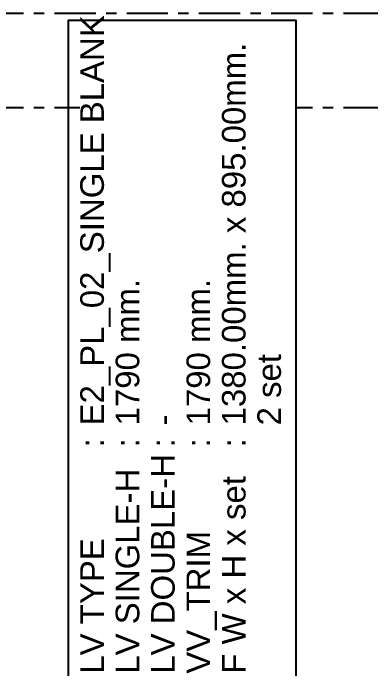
# Model space of a CAD drawing. Header units: millimetres. Extents: x -1379 to 1385823, y -4884429 to 548763.
# Drawn here: x 557282 to 558797, y -2333331 to -2330550 of the extents above; entities that cross this region are included whole.
import ezdxf

# ---------------------------------------------------------------- set-up
doc = ezdxf.new("R2010")
doc.units = ezdxf.units.MM
doc.set_wipeout_variables(frame=1)
doc.linetypes.add('CENTER', pattern=[50.8, 31.75, -6.35, 6.35, -6.35])
doc.linetypes.add('TA_GL_000.70000', pattern=[1.925, 0.7, -0.175, 0.175, -0.175, 0.7])
doc.layers.add('000 - 0_SYM_DWG_GRIDLINE_MAIN_COLOR_251', color=7, linetype='Continuous')
doc.layers.add('000 - GRID', color=7, linetype='CENTER')
for name, color, linetype, plot in [('000 - ESTIMATE_ASPG_MAIN_COLOR_6', 7, 'Continuous', False), ('000 - ESTIMATE_ASPG_TEXT_COLOR_1', 7, 'Continuous', False), ('000 - ESTIMATE_ASPG_WIPEOUT_', 7, 'Continuous', False)]:
    doc.layers.add(name, color=color, linetype=linetype, plot=plot)
doc.styles.add('_Arial', font='arial.ttf')
doc.styles.add('TA', font='', dxfattribs={"height": 4.5})
doc.styles.get('TA').set_extended_font_data('Cordia New')

# ---------------------------------------------------------------- blocks, each defined once
blk = doc.blocks.new('*U1841')
at = {"layer": '000 - 0_SYM_DWG_GRIDLINE_MAIN_COLOR_251', "color": 7, "linetype": 'ByBlock', "ltscale": 5}
blk.add_line((20, 0), (-470.6, 0), dxfattribs=at)
at = {"color": 7, "style": 'TA', "flags": 1}
blk.add_attdef('LOCATION', (6, -6), '', height=4.5, rotation=270, dxfattribs=at)
blk = doc.blocks.new('C-1-IV01_REV00_20260614-170635_ELEVAITON_2_DIMS')
at = {"layer": '000 - GRID', "color": 7, "linetype": 'TA_GL_000.70000', "xscale": 50, "yscale": 50, "zscale": 50, "rotation": 180}
for p in [(-22530, 114425), (-22530, 114025)]:
    blk.add_blockref('*U1841', p, dxfattribs=at)
blk = doc.blocks.new('A$Cd3cf6656')
at = {"color": 7}
blk.add_wipeout([(-964.7, -457.4), (1855.6, -457.4), (1855.6, 457.4), (-964.7, 457.4)], dxfattribs=at).dxf.layer = '000 - ESTIMATE_ASPG_WIPEOUT_'
at = {"layer": '000 - ESTIMATE_ASPG_MAIN_COLOR_6', "color": 7}
blk.add_lwpolyline([(-964.7, -457.4), (1855.6, -457.4), (1855.6, 507.4), (-964.7, 507.4)], close=True, dxfattribs=at)
at = {"layer": '000 - ESTIMATE_ASPG_TEXT_COLOR_1', "color": 7, "style": '_Arial'}
for s, p in [('LV TYPE', (-914.7, 356.5)), (':', (45, 356.5)), ('LV SINGLE-H', (-914.7, 206.5)), (':', (45, 206.5)), ('LV DOUBLE-H', (-914.7, 56.5)), (':', (45, 56.5)), ('VV_TRIM', (-914.7, -93.5)), (':', (45, -93.5)), ('F W x H x set', (-914.7, -243.5)), (':', (45, -243.5))]:
    blk.add_text(s, height=100, dxfattribs=at).set_placement(p)
for tag, p in [('LV_TYPE_VAL', (138.1, 356.5)), ('LV_SIN-H_VAL', (138.1, 206.5)), ('LV_DOU-H_VAL', (138.1, 56.5)), ('V-TRIM_VAL', (138.1, -93.5)), ('FRAME_VAL', (138.1, -243.5)), ('FRAME_SET', (138.1, -393.5))]:
    blk.add_attdef(tag, p, '', height=100, dxfattribs=at)
blk = doc.blocks.new('A$C7174f569')
at = {"color": 7, "rotation": 90}
blk.add_blockref('A$Cd3cf6656', (114226.1, 15103.8), dxfattribs=at).add_auto_attribs({'LV_TYPE_VAL': 'E2_PL_02_SINGLE BLANK', 'LV_SIN-H_VAL': '1790 mm. ', 'LV_DOU-H_VAL': '-', 'V-TRIM_VAL': '1790 mm.', 'FRAME_VAL': '1380.00mm. x 895.00mm.', 'FRAME_SET': '2 set'})

msp = doc.modelspace()

# ---------------------------------------------------------------- block references
at = {"color": 7}
msp.add_blockref('C-1-IV01_REV00_20260614-170635_ELEVAITON_2_DIMS', (571798.8, -2444975.4), dxfattribs=at)

# ---------------------------------------------------------------- next in the draw order: block references
msp.add_blockref('A$C7174f569', (443796.4, -2347540.5), dxfattribs=at)

doc.saveas('drawing.dxf')
